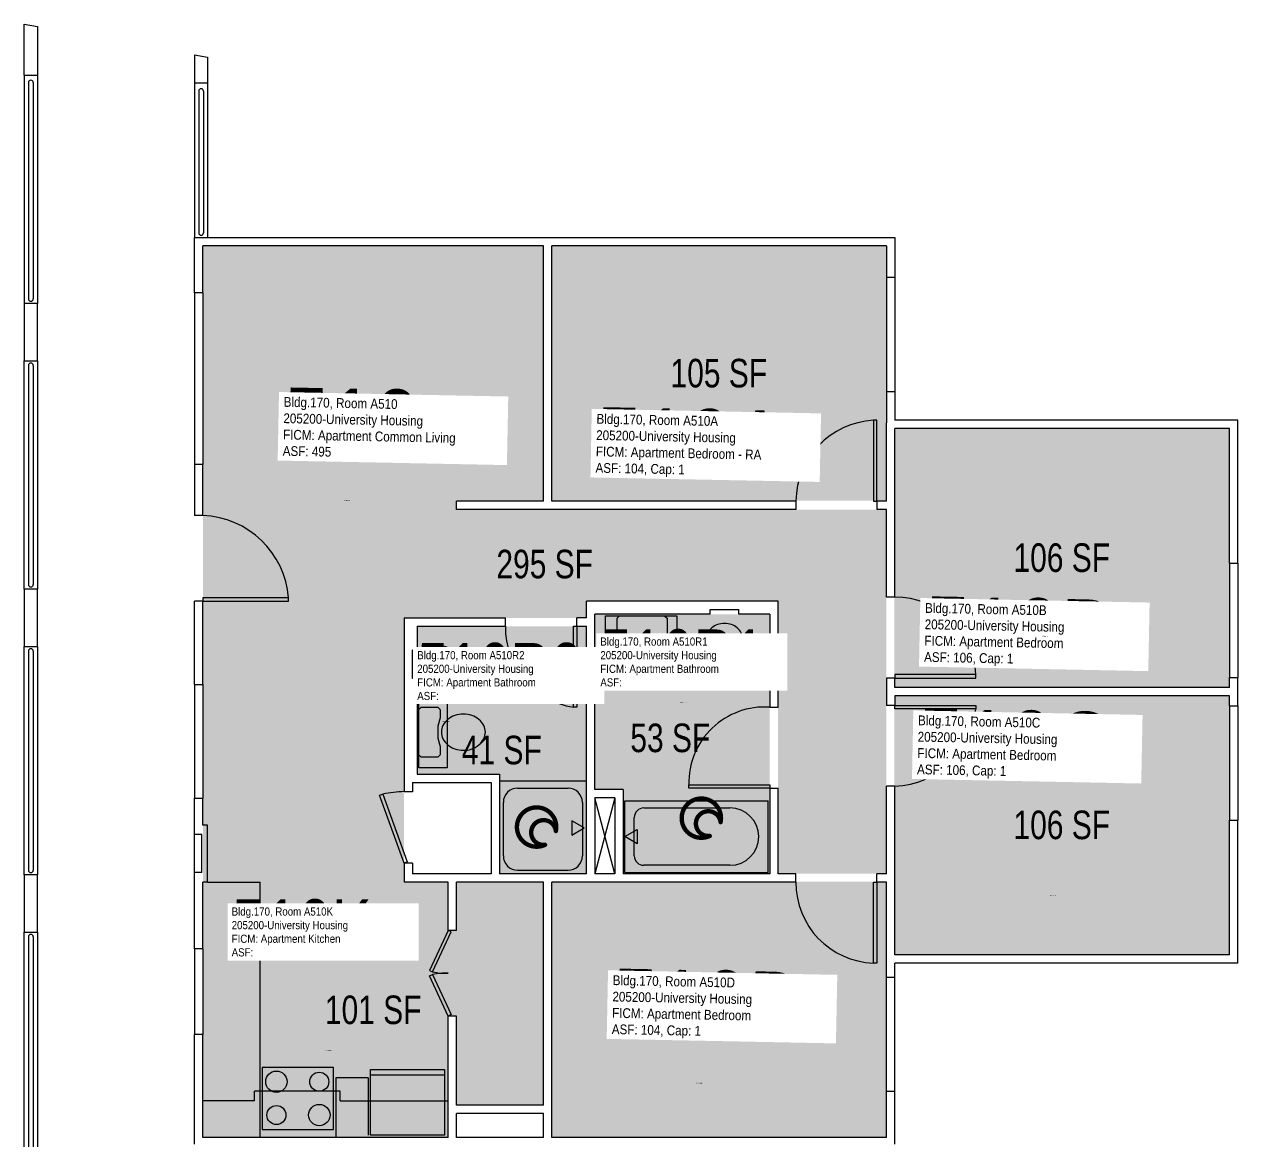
# Model space of a CAD drawing. Header units: inches. Extents: x -88 to 2438, y -52 to 1673.
# Drawn here: x 1904 to 2414, y 1204 to 1673 of the extents above; entities that cross this region are included whole.
import ezdxf
from ezdxf.enums import TextEntityAlignment as Align

# ---------------------------------------------------------------- set-up
doc = ezdxf.new("R2010")
doc.units = ezdxf.units.IN
doc.header["$LTSCALE"] = 10
doc.header["$MEASUREMENT"] = 0
doc.layers.get('0').update_dxf_attribs({"linetype": 'CONTINUOUS'})
for name, color, linetype in [('A-DOOR', 2, 'CONTINUOUS'), ('A-FLOR', 3, 'CONTINUOUS'), ('A-GLAZ', 1, 'CONTINUOUS'), ('A-IDEN-ICON', 4, 'CONTINUOUS'), ('A-IDEN-RNUM', 7, 'CONTINUOUS'), ('A-IDEN-SNUM', 4, 'CONTINUOUS'), ('A-IDEN-VNUM', 4, 'CONTINUOUS'), ('A-WALL', 5, 'CONTINUOUS'), ('AREA-TEXT', 3, 'CONTINUOUS'), ('Rooms-Category-Color', 7, 'CONTINUOUS'), ('Rooms-College-Color', 7, 'CONTINUOUS'), ('Rooms-Department-Color', 7, 'CONTINUOUS'), ('Rooms-Division-Color', 7, 'CONTINUOUS'), ('Rooms-Information', 7, 'CONTINUOUS')]:
    doc.layers.add(name, color=color, linetype=linetype)
doc.styles.add('CP_AREA', font='arial.ttf', dxfattribs={"height": 15})
doc.styles.add('CP_ROOMSNUMBER', font='arial.ttf', dxfattribs={"height": 1})
doc.styles.add('CP_ROOMVNUMBER', font='arial.ttf', dxfattribs={"width": 0.85, "height": 0.075})

# ---------------------------------------------------------------- blocks, each defined once
blk = doc.blocks.new('CPBATH')
at = {"color": 0, "linetype": 'ByBlock', "const_width": 0.0127}
for points in [[(0.0571, 0.0168, 0.861492), (-0.0551, 0, 1)], [(0.0571, 0.0168, 0.729002), (-0.0084, -0.0042, 1)], [(-0.0551, 0, 0.726902), (0.0487, -0.0337, 1)], [(-0.0084, -0.0042, 0.609468), (0.0487, -0.0337, 1)]]:
    blk.add_lwpolyline(points, format="xyb", dxfattribs=at)
at = {"color": 0, "linetype": 'ByBlock', "const_width": 0.00637}
for points in [[(0.0544, 0.0152, 1), (0.0599, 0.0184, 1)], [(0.0459, -0.0353, 1), (0.0515, -0.0321, 1)]]:
    blk.add_lwpolyline(points, format="xyb", close=True, dxfattribs=at)

msp = doc.modelspace()

# ---------------------------------------------------------------- hatches: boundary and pattern name
at = {"layer": 'Rooms-Category-Color', "true_color": 0x728ef3}
for points in [[(2266.17, 1316.13), (2266.17, 1469.13), (2085.67, 1469.13), (2085.67, 1472.63), (2122.17, 1472.63), (2122.17, 1579.88), (1979.17, 1579.88), (1979.17, 1312.63), (2063.67, 1312.63), (2063.67, 1423.63), (2140.17, 1423.63), (2140.17, 1430.63), (2220.67, 1430.63), (2220.67, 1316.13)], [(2125.54, 1580.06), (2125.54, 1472.81), (2266.04, 1472.81), (2266.04, 1580.06)], [(2269.54, 1503.31), (2269.54, 1394.56), (2410.04, 1394.56), (2410.04, 1503.31)], [(2217.17, 1316.13), (2217.17, 1425.13), (2143.67, 1425.13), (2143.67, 1351.5), (2155.67, 1351.5), (2155.67, 1316.13)], [(2140.17, 1420.13), (2140.17, 1316.13), (2103.67, 1316.13), (2103.67, 1358), (2069.17, 1358), (2069.17, 1420.13)], [(2269.54, 1391.06), (2269.54, 1282.31), (2410.04, 1282.31), (2410.04, 1391.06)], [(2082.17, 1312.63), (1979.17, 1312.63), (1979.17, 1205.38), (2082.17, 1205.38), (2082.17, 1256.38), (2085.67, 1256.38), (2085.67, 1218.88), (2122.17, 1218.88), (2122.17, 1312.63), (2085.67, 1312.63), (2085.67, 1292.38), (2082.17, 1292.38)], [(2125.54, 1312.81), (2125.54, 1205.56), (2266.04, 1205.56), (2266.04, 1312.81)]]:
    msp.add_hatch(color=171, dxfattribs=at).paths.add_polyline_path(points)
at = {"layer": 'Rooms-College-Color', "true_color": 0xadadad}
for points in [[(2266.17, 1316.13), (2266.17, 1469.13), (2085.67, 1469.13), (2085.67, 1472.63), (2122.17, 1472.63), (2122.17, 1579.88), (1979.17, 1579.88), (1979.17, 1312.63), (2063.67, 1312.63), (2063.67, 1423.63), (2140.17, 1423.63), (2140.17, 1430.63), (2220.67, 1430.63), (2220.67, 1316.13)], [(2125.54, 1580.06), (2125.54, 1472.81), (2266.04, 1472.81), (2266.04, 1580.06)], [(2269.54, 1503.31), (2269.54, 1394.56), (2410.04, 1394.56), (2410.04, 1503.31)], [(2217.17, 1316.13), (2217.17, 1425.13), (2143.67, 1425.13), (2143.67, 1351.5), (2155.67, 1351.5), (2155.67, 1316.13)], [(2140.17, 1420.13), (2140.17, 1316.13), (2103.67, 1316.13), (2103.67, 1358), (2069.17, 1358), (2069.17, 1420.13)], [(2269.54, 1391.06), (2269.54, 1282.31), (2410.04, 1282.31), (2410.04, 1391.06)], [(2082.17, 1312.63), (1979.17, 1312.63), (1979.17, 1205.38), (2082.17, 1205.38), (2082.17, 1256.38), (2085.67, 1256.38), (2085.67, 1218.88), (2122.17, 1218.88), (2122.17, 1312.63), (2085.67, 1312.63), (2085.67, 1292.38), (2082.17, 1292.38)], [(2125.54, 1312.81), (2125.54, 1205.56), (2266.04, 1205.56), (2266.04, 1312.81)]]:
    msp.add_hatch(color=253, dxfattribs=at).paths.add_polyline_path(points)
at = {"layer": 'Rooms-Department-Color', "true_color": 0x604aed}
for points in [[(2266.17, 1316.13), (2266.17, 1469.13), (2085.67, 1469.13), (2085.67, 1472.63), (2122.17, 1472.63), (2122.17, 1579.88), (1979.17, 1579.88), (1979.17, 1312.63), (2063.67, 1312.63), (2063.67, 1423.63), (2140.17, 1423.63), (2140.17, 1430.63), (2220.67, 1430.63), (2220.67, 1316.13)], [(2125.54, 1580.06), (2125.54, 1472.81), (2266.04, 1472.81), (2266.04, 1580.06)], [(2269.54, 1503.31), (2269.54, 1394.56), (2410.04, 1394.56), (2410.04, 1503.31)], [(2217.17, 1316.13), (2217.17, 1425.13), (2143.67, 1425.13), (2143.67, 1351.5), (2155.67, 1351.5), (2155.67, 1316.13)], [(2140.17, 1420.13), (2140.17, 1316.13), (2103.67, 1316.13), (2103.67, 1358), (2069.17, 1358), (2069.17, 1420.13)], [(2269.54, 1391.06), (2269.54, 1282.31), (2410.04, 1282.31), (2410.04, 1391.06)], [(2082.17, 1312.63), (1979.17, 1312.63), (1979.17, 1205.38), (2082.17, 1205.38), (2082.17, 1256.38), (2085.67, 1256.38), (2085.67, 1218.88), (2122.17, 1218.88), (2122.17, 1312.63), (2085.67, 1312.63), (2085.67, 1292.38), (2082.17, 1292.38)], [(2125.54, 1312.81), (2125.54, 1205.56), (2266.04, 1205.56), (2266.04, 1312.81)]]:
    msp.add_hatch(color=173, dxfattribs=at).paths.add_polyline_path(points)
at = {"layer": 'Rooms-Division-Color', "true_color": 0x604aed}
for points in [[(2266.17, 1316.13), (2266.17, 1469.13), (2085.67, 1469.13), (2085.67, 1472.63), (2122.17, 1472.63), (2122.17, 1579.88), (1979.17, 1579.88), (1979.17, 1312.63), (2063.67, 1312.63), (2063.67, 1423.63), (2140.17, 1423.63), (2140.17, 1430.63), (2220.67, 1430.63), (2220.67, 1316.13)], [(2125.54, 1580.06), (2125.54, 1472.81), (2266.04, 1472.81), (2266.04, 1580.06)], [(2269.54, 1503.31), (2269.54, 1394.56), (2410.04, 1394.56), (2410.04, 1503.31)], [(2217.17, 1316.13), (2217.17, 1425.13), (2143.67, 1425.13), (2143.67, 1351.5), (2155.67, 1351.5), (2155.67, 1316.13)], [(2140.17, 1420.13), (2140.17, 1316.13), (2103.67, 1316.13), (2103.67, 1358), (2069.17, 1358), (2069.17, 1420.13)], [(2269.54, 1391.06), (2269.54, 1282.31), (2410.04, 1282.31), (2410.04, 1391.06)], [(2082.17, 1312.63), (1979.17, 1312.63), (1979.17, 1205.38), (2082.17, 1205.38), (2082.17, 1256.38), (2085.67, 1256.38), (2085.67, 1218.88), (2122.17, 1218.88), (2122.17, 1312.63), (2085.67, 1312.63), (2085.67, 1292.38), (2082.17, 1292.38)], [(2125.54, 1312.81), (2125.54, 1205.56), (2266.04, 1205.56), (2266.04, 1312.81)]]:
    msp.add_hatch(color=173, dxfattribs=at).paths.add_polyline_path(points)

# ---------------------------------------------------------------- linework, layer by layer
for p, q in [((2148.17, 1412.5), (2148.17, 1424.5)), ((2148.17, 1424.5), (2178.17, 1424.5)), ((2153.05, 1423.5), (2154.05, 1424.5)), ((2153.05, 1416.68), (2153.05, 1423.5)), ((2154.05, 1424.5), (2173.05, 1424.5)), ((2173.05, 1424.5), (2174.05, 1423.5)), ((2174.05, 1423.5), (2174.05, 1416.5)), ((2178.17, 1424.5), (2178.17, 1412.5)), ((2160.99, 1416.49), (2157.55, 1415.5)), ((2165.99, 1416.5), (2161.1, 1416.5)), ((2169.55, 1415.5), (2166.1, 1416.49)), ((2174.05, 1416.5), (2173.17, 1415.63)), ((2178.17, 1412.5), (2148.17, 1412.5)), ((2154.05, 1415.5), (2153.17, 1416.38)), ((2157.55, 1415.5), (2154.05, 1415.5)), ((2172.87, 1415.5), (2169.55, 1415.5)), ((2069.77, 1360.63), (2069.77, 1390.63)), ((2069.77, 1390.63), (2081.77, 1390.63)), ((2069.77, 1385.13), (2070.77, 1386.13)), ((2070.77, 1386.13), (2077.77, 1386.13)), ((2077.77, 1386.13), (2078.65, 1385.25)), ((2081.77, 1390.63), (2081.77, 1360.63)), ((2069.77, 1366.13), (2069.77, 1385.13)), ((2078.77, 1381.63), (2077.77, 1378.13)), ((2078.77, 1384.96), (2078.77, 1381.63)), ((2077.77, 1378.13), (2077.77, 1373.19)), ((2077.79, 1373.07), (2078.77, 1369.63)), ((2070.77, 1365.13), (2069.77, 1366.13)), ((2078.77, 1366.13), (2077.77, 1365.13)), ((2078.77, 1369.63), (2078.77, 1366.13)), ((2081.77, 1360.63), (2069.77, 1360.63)), ((2077.77, 1365.13), (2070.77, 1365.13)), ((2140.17, 1355), (2103.67, 1355)), ((2111.33, 1352.13), (2132.51, 1352.13)), ((2105.33, 1323.63), (2105.33, 1346.13)), ((2138.51, 1346.13), (2138.51, 1323.63)), ((2156.3, 1346.75), (2216.55, 1346.75)), ((2156.3, 1316.75), (2156.3, 1346.75)), ((2216.55, 1316.75), (2216.55, 1346.75)), ((2164.33, 1343.8), (2200.48, 1343.8)), ((2134.08, 1338.38), (2134.08, 1332.38)), ((2139.27, 1335.38), (2134.08, 1338.38)), ((2134.08, 1332.38), (2139.27, 1335.38)), ((2160.31, 1323.72), (2160.31, 1339.79)), ((2156.3, 1331.75), (2161.49, 1334.75)), ((2161.49, 1328.75), (2156.3, 1331.75)), ((2161.49, 1334.75), (2161.49, 1328.75)), ((2200.48, 1319.7), (2164.33, 1319.7)), ((2111.33, 1317.63), (2132.51, 1317.63)), ((2156.3, 1316.75), (2216.55, 1316.75)), ((1981.17, 1312.63), (2003.17, 1312.63)), ((2003.17, 1205.38), (2003.17, 1312.63)), ((2004.04, 1234.79), (2004.04, 1208.79)), ((2034.04, 1234.79), (2004.04, 1234.79)), ((2034.04, 1208.79), (2034.04, 1234.79)), ((2049.55, 1233.88), (2080.55, 1233.88)), ((2049.55, 1206.38), (2049.55, 1233.88)), ((2080.55, 1233.88), (2080.55, 1206.38)), ((2035.04, 1230.38), (2035.04, 1205.38)), ((2048.55, 1230.38), (2035.04, 1230.38)), ((2048.55, 1230.38), (2048.55, 1206.38)), ((2049.55, 1231.63), (2080.55, 1231.63)), ((2036.8, 1224.79), (2000.8, 1224.79)), ((2000.8, 1220.79), (2000.8, 1224.79)), ((2036.8, 1220.79), (2036.8, 1224.79)), ((2000.8, 1220.79), (1979.17, 1220.79)), ((2036.8, 1220.79), (2082.17, 1220.79)), ((2004.04, 1208.79), (2034.04, 1208.79)), ((2080.55, 1206.38), (2049.55, 1206.38))]:
    msp.add_line(p, q)
for centre, radius in [((2010.04, 1228.79), 4.5), ((2028.04, 1228.79), 4), ((2010.04, 1214.79), 4), ((2028.04, 1214.79), 4.5)]:
    msp.add_circle(centre, radius)
for centre, radius, start, end in [((2153.46, 1416.68), 0.418, 180, 225), ((2161.1, 1416.09), 0.418, 90, 105.9454), ((2165.99, 1416.09), 0.418, 74.0546, 90), ((2195.99, 1414.9), 5.42, 153.8084, 180), ((2197.04, 1414.39), 6.59, 130.1009, 153.8084), ((2197.73, 1413.58), 7.65, 109.2294, 130.1009), ((2198.17, 1412.3), 9, 90, 109.2294), ((2198.17, 1412.3), 9, 70.7706, 90), ((2198.61, 1413.58), 7.65, 49.8991, 70.7706), ((2199.3, 1414.39), 6.59, 26.1916, 49.8991), ((2200.35, 1414.9), 5.42, 0, 26.1916), ((2079.4, 1406.31), 5.42, 90, 116.1916), ((2079.4, 1406.31), 5.42, 63.8084, 90), ((2165.37, 1406.34), 9.33, 140.5275, 161.1646), ((2164.26, 1407.25), 7.89, 116.7012, 140.5275), ((2163.55, 1408.67), 6.3, 90, 116.7012), ((2163.55, 1408.67), 6.3, 63.2988, 90), ((2162.83, 1407.25), 7.89, 39.4725, 63.2988), ((2161.72, 1406.34), 9.33, 18.8354, 39.4725), ((2172.87, 1415.92), 0.418, 270, 315), ((2195.99, 1414.9), 5.42, 180, 206.1916), ((2197.04, 1415.42), 6.59, 206.1916, 229.8991), ((2199.3, 1415.42), 6.59, 310.1009, 333.8084), ((2200.35, 1414.9), 5.42, 333.8084, 0), ((2082, 1404.13), 9, 160.7706, 180), ((2080.72, 1404.57), 7.65, 139.8991, 160.7706), ((2079.91, 1405.26), 6.59, 116.1916, 139.8991), ((2078.88, 1405.26), 6.59, 40.1009, 63.8084), ((2078.07, 1404.57), 7.65, 19.2294, 40.1009), ((2076.79, 1404.13), 9, 0, 19.2294), ((2167.12, 1405.74), 11.18, 161.1646, 180), ((2159.97, 1405.74), 11.18, 0, 18.8354), ((2197.73, 1416.23), 7.65, 229.8991, 250.7706), ((2198.17, 1417.51), 9, 250.7706, 270), ((2198.17, 1417.51), 9, 270, 289.2294), ((2198.61, 1416.23), 7.65, 289.2294, 310.1009), ((2082, 1404.13), 9, 180, 199.2294), ((2080.72, 1403.69), 7.65, 199.2294, 220.1009), ((2078.07, 1403.69), 7.65, 319.8991, 340.7706), ((2076.79, 1404.13), 9, 340.7706, 0), ((2164.47, 1405.18), 8.55, 176.2246, 198.8354), ((2166.08, 1405.72), 10.24, 198.8354, 219.4725), ((2161.72, 1405.14), 9.33, 320.5275, 341.1646), ((2159.97, 1405.74), 11.18, 341.1646, 0), ((2079.91, 1403), 6.59, 220.1009, 243.8084), ((2079.4, 1401.95), 5.42, 243.8084, 270), ((2079.4, 1401.95), 5.42, 270, 296.1916), ((2078.88, 1403), 6.59, 296.1916, 319.8991), ((2164.26, 1404.22), 7.89, 219.4725, 243.2988), ((2163.55, 1402.81), 6.3, 243.2988, 270), ((2163.55, 1402.81), 6.3, 270, 296.7012), ((2162.83, 1404.22), 7.89, 296.7012, 320.5275), ((2078.35, 1384.96), 0.418, 0, 45), ((2087.02, 1374.92), 7.89, 129.4725, 153.2988), ((2087.94, 1373.8), 9.33, 108.8354, 129.4725), ((2088.54, 1372.05), 11.18, 90, 108.8354), ((2088.54, 1372.05), 11.18, 71.1646, 90), ((2089.13, 1373.8), 9.33, 50.5275, 71.1646), ((2090.05, 1374.92), 7.89, 26.7012, 50.5275), ((2085.61, 1375.63), 6.3, 153.2988, 180), ((2091.47, 1375.63), 6.3, 0, 26.7012), ((2078.19, 1373.19), 0.418, 180, 195.9454), ((2085.61, 1375.63), 6.3, 180, 206.7012), ((2087.02, 1376.34), 7.89, 206.7012, 230.5275), ((2090.05, 1376.34), 7.89, 309.4725, 333.2988), ((2091.47, 1375.63), 6.3, 333.2988, 0), ((2087.94, 1377.46), 9.33, 230.5275, 251.1646), ((2088.54, 1379.21), 11.18, 251.1646, 270), ((2089.1, 1376.56), 8.55, 266.2246, 288.8354), ((2088.55, 1378.16), 10.24, 288.8354, 309.4725), ((2111.33, 1346.13), 6, 90, 180), ((2132.51, 1346.13), 6, 0, 90), ((2164.33, 1339.79), 4.02, 90, 180), ((2200.48, 1331.75), 12.05, 270, 90), ((2111.33, 1323.63), 6, 180, 270), ((2132.51, 1323.63), 6, 270, 0), ((2164.33, 1323.72), 4.02, 180, 270)]:
    msp.add_arc(centre, radius, start, end)
at = {"layer": 'A-DOOR'}
for p, q in [((2262.17, 1506.63), (2260.75, 1506.63)), ((2260.75, 1506.63), (2260.75, 1472.63)), ((2262.17, 1472.63), (2262.17, 1506.63)), ((2260.75, 1472.63), (2262.17, 1472.63)), ((1979.17, 1432.05), (1979.17, 1430.63)), ((2015.17, 1432.05), (1979.17, 1432.05)), ((2015.17, 1430.63), (2015.17, 1432.05)), ((1979.17, 1430.63), (2015.17, 1430.63)), ((2134.75, 1420.13), (2136.17, 1420.13)), ((2134.75, 1386.13), (2134.75, 1420.13)), ((2136.17, 1420.13), (2136.17, 1386.13)), ((2269.67, 1399.8), (2269.67, 1398.38)), ((2303.67, 1399.8), (2269.67, 1399.8)), ((2269.67, 1398.38), (2303.67, 1398.38)), ((2303.67, 1398.38), (2303.67, 1399.8)), ((2136.17, 1386.13), (2134.75, 1386.13)), ((2269.67, 1385.46), (2269.67, 1386.88)), ((2269.67, 1386.88), (2303.67, 1386.88)), ((2303.67, 1386.88), (2303.67, 1385.46)), ((2303.67, 1385.46), (2269.67, 1385.46)), ((2183.17, 1352.13), (2183.17, 1353.55)), ((2183.17, 1353.55), (2217.17, 1353.55)), ((2217.17, 1352.13), (2183.17, 1352.13)), ((2217.17, 1353.55), (2217.17, 1352.13)), ((2053.37, 1349.11), (2054.7, 1349.59)), ((2063.67, 1320.63), (2053.37, 1349.11)), ((2054.7, 1349.59), (2065, 1321.11)), ((2065, 1321.11), (2063.67, 1320.63)), ((2260.75, 1312.63), (2262.17, 1312.63)), ((2260.75, 1278.63), (2260.75, 1312.63)), ((2262.17, 1312.63), (2262.17, 1278.63)), ((2082.17, 1292.38), (2074.29, 1275.53)), ((2075.57, 1274.93), (2083.45, 1291.78)), ((2083.45, 1291.78), (2082.17, 1292.38)), ((2074.29, 1275.53), (2075.57, 1274.93)), ((2074.29, 1273.23), (2075.57, 1273.82)), ((2075.57, 1273.82), (2083.45, 1256.98)), ((2262.17, 1278.63), (2260.75, 1278.63)), ((2082.17, 1256.38), (2074.29, 1273.23)), ((2083.45, 1256.98), (2082.17, 1256.38))]:
    msp.add_line(p, q, dxfattribs=at)
for centre, radius, start, end in [((2262.55, 1472.29), 34.38, 92.9962, 179.4415), ((1977.69, 1429.06), 37.6, 4.5519, 87.7477), ((2269.72, 1398.4), 33.98, 2.3551, 90.0827), ((2140.02, 1419.57), 33.85, 179.0553, 261.0513), ((2215.05, 1354.32), 31.88, 86.1792, 181.3831), ((2268.35, 1388.29), 35.43, 272.1346, 355.4277), ((2064.59, 1304.09), 46.56, 91.1366, 102.2697), ((2261.94, 1312.37), 33.77, 179.5672, 267.995), ((2081, 1300.05), 25.7, 257.7951, 272.6003), ((2081, 1248.71), 25.7, 87.3997, 102.2049)]:
    msp.add_arc(centre, radius, start, end, dxfattribs=at)
at = {"layer": 'A-FLOR'}
for p, q in [((1905.92, 1648.51), (1905.92, 1557.65)), ((1907.92, 1648.51), (1907.92, 1557.65)), ((1977.42, 1644.89), (1977.42, 1585.38)), ((1979.42, 1644.89), (1979.42, 1585.38)), ((1905.92, 1529.65), (1905.92, 1437.65)), ((1907.92, 1529.65), (1907.92, 1437.65)), ((1905.92, 1409.65), (1905.92, 1317.65)), ((1907.92, 1409.65), (1907.92, 1317.65)), ((2152.17, 1316.12), (2143.67, 1348)), ((2152.17, 1348), (2143.67, 1316.13)), ((1905.92, 1289.65), (1905.92, 1197.65)), ((1907.92, 1289.65), (1907.92, 1197.65))]:
    msp.add_line(p, q, dxfattribs=at)
for centre, start, end in [((1906.92, 1648.51), 0, 180), ((1978.42, 1644.89), 0.0005, 180.0005), ((1978.42, 1585.38), 180, 0), ((1906.92, 1557.65), 180, 0), ((1906.92, 1529.65), 0, 180), ((1906.92, 1437.65), 180, 0), ((1906.92, 1409.65), 0, 180), ((1906.92, 1317.65), 180, 0), ((1906.92, 1289.65), 0, 180)]:
    msp.add_arc(centre, 1, start, end, dxfattribs=at)
at = {"layer": 'A-GLAZ'}
for p, q in [((2266.17, 1566.63), (2266.17, 1518.63)), ((2269.67, 1566.63), (2269.67, 1518.63)), ((1975.67, 1560.13), (1975.67, 1488.13)), ((1979.17, 1560.13), (1979.17, 1488.13)), ((2410.17, 1446.63), (2410.17, 1398.63)), ((2413.67, 1446.63), (2413.67, 1398.63)), ((1975.67, 1395.63), (1975.67, 1347.88)), ((1979.17, 1395.63), (1979.17, 1347.88)), ((2410.17, 1386.63), (2410.17, 1338.63)), ((2413.67, 1386.63), (2413.67, 1338.63)), ((1975.67, 1284.63), (1975.67, 1248.63)), ((1979.17, 1284.63), (1979.17, 1248.63)), ((2266.17, 1224.63), (2266.17, 1272.63)), ((2269.67, 1224.63), (2269.67, 1272.63))]:
    msp.add_line(p, q, dxfattribs=at)
at = {"layer": 'A-WALL'}
for p, q in [((1904.17, 1651.65), (1904.17, 1672.99)), ((1904.17, 1672.99), (1909.67, 1672.05)), ((1909.67, 1672.05), (1909.67, 1651.65)), ((1975.67, 1660.15), (1975.67, 1648.38)), ((1975.67, 1660.15), (1981.17, 1659.18)), ((1981.17, 1659.18), (1981.17, 1648.38)), ((1904.17, 1651.65), (1904.17, 1555.65)), ((1904.17, 1651.65), (1909.67, 1651.65)), ((1909.67, 1651.65), (1909.67, 1555.65)), ((1975.67, 1648.38), (1975.67, 1583.38)), ((1975.67, 1648.38), (1981.17, 1648.38)), ((1981.17, 1648.38), (1981.17, 1583.38)), ((1975.67, 1582.63), (1975.67, 1583.38)), ((1975.67, 1583.38), (2269.67, 1583.38)), ((1975.67, 1560.13), (1975.67, 1582.63)), ((1979.17, 1560.13), (1979.17, 1579.88)), ((2122.17, 1579.88), (1979.17, 1579.88)), ((2122.17, 1472.63), (2122.17, 1579.88)), ((2125.67, 1472.63), (2125.67, 1579.88)), ((2266.17, 1579.88), (2125.67, 1579.88)), ((2266.17, 1579.88), (2266.17, 1566.63)), ((2269.67, 1583.38), (2269.67, 1582.63)), ((2269.67, 1582.63), (2269.67, 1566.63)), ((2269.67, 1566.63), (2266.17, 1566.63)), ((1979.17, 1560.13), (1975.67, 1560.13)), ((1909.67, 1555.65), (1904.17, 1555.65)), ((1904.17, 1555.65), (1904.17, 1531.65)), ((1909.67, 1531.65), (1909.67, 1555.65)), ((1904.17, 1435.65), (1904.17, 1531.65)), ((1904.17, 1531.65), (1909.67, 1531.65)), ((1909.67, 1531.65), (1909.67, 1435.65)), ((2269.67, 1518.63), (2266.17, 1518.63)), ((2266.17, 1518.63), (2266.17, 1505.63)), ((2269.67, 1518.63), (2269.67, 1506.63)), ((2266.17, 1472.63), (2266.17, 1505.63)), ((2413.67, 1506.63), (2269.67, 1506.63)), ((2269.67, 1432.38), (2269.67, 1503.13)), ((2410.17, 1503.13), (2269.67, 1503.13)), ((2410.17, 1446.63), (2410.17, 1503.13)), ((2413.67, 1446.63), (2413.67, 1506.63)), ((1979.17, 1488.13), (1975.67, 1488.13)), ((1975.67, 1488.13), (1975.67, 1466.63)), ((1979.17, 1466.63), (1979.17, 1488.13)), ((2085.67, 1469.13), (2085.67, 1472.63)), ((2122.17, 1472.63), (2085.67, 1472.63)), ((2228.17, 1472.63), (2125.67, 1472.63)), ((2228.17, 1472.63), (2228.17, 1469.13)), ((2262.17, 1472.63), (2262.17, 1469.13)), ((2266.17, 1472.63), (2262.17, 1472.63)), ((2228.17, 1469.13), (2085.67, 1469.13)), ((2266.17, 1469.13), (2262.17, 1469.13)), ((2266.17, 1432.38), (2266.17, 1469.13)), ((1979.17, 1466.63), (1975.67, 1466.63)), ((2410.17, 1446.63), (2413.67, 1446.63)), ((1909.67, 1435.65), (1904.17, 1435.65)), ((1904.17, 1435.65), (1904.17, 1411.65)), ((1909.67, 1411.65), (1909.67, 1435.65)), ((2269.67, 1432.38), (2266.17, 1432.38)), ((1975.67, 1395.63), (1975.67, 1430.63)), ((1979.17, 1430.63), (1975.67, 1430.63)), ((1979.17, 1395.63), (1979.17, 1430.63)), ((2220.67, 1430.63), (2140.17, 1430.63)), ((2140.17, 1423.63), (2140.17, 1430.63)), ((2192.17, 1427.13), (2204.17, 1427.13)), ((2192.17, 1425.13), (2192.17, 1427.13)), ((2204.17, 1425.13), (2204.17, 1427.13)), ((2220.67, 1386.13), (2220.67, 1430.63)), ((2063.67, 1423.63), (2063.67, 1350.63)), ((2063.67, 1423.63), (2106.17, 1423.63)), ((2106.17, 1420.13), (2106.17, 1423.63)), ((2140.17, 1423.63), (2136.17, 1423.63)), ((2136.17, 1420.13), (2136.17, 1423.63)), ((2192.17, 1425.13), (2143.67, 1425.13)), ((2143.67, 1351.5), (2143.67, 1425.13)), ((2217.17, 1425.13), (2204.17, 1425.13)), ((2217.17, 1425.13), (2217.17, 1386.13)), ((2069.17, 1420.13), (2106.17, 1420.13)), ((2069.17, 1420.13), (2069.17, 1410.13)), ((2136.17, 1420.13), (2140.17, 1420.13)), ((2140.17, 1316.13), (2140.17, 1420.13)), ((1904.17, 1315.65), (1904.17, 1411.65)), ((1904.17, 1411.65), (1909.67, 1411.65)), ((1909.67, 1411.65), (1909.67, 1315.65)), ((2069.17, 1410.13), (2067.17, 1410.13)), ((2067.17, 1398.13), (2067.17, 1410.13)), ((2069.17, 1398.13), (2067.17, 1398.13)), ((2069.17, 1398.13), (2069.17, 1358)), ((2266.17, 1398.38), (2266.17, 1386.88)), ((2269.67, 1398.38), (2266.17, 1398.38)), ((2269.67, 1394.38), (2269.67, 1398.38)), ((2410.17, 1398.63), (2413.67, 1398.63)), ((2410.17, 1394.38), (2410.17, 1398.63)), ((2413.67, 1386.63), (2413.67, 1398.63)), ((1975.67, 1395.63), (1979.17, 1395.63)), ((2410.17, 1394.38), (2269.67, 1394.38)), ((2217.17, 1386.13), (2220.67, 1386.13)), ((2269.67, 1386.88), (2266.17, 1386.88)), ((2410.17, 1390.88), (2269.67, 1390.88)), ((2269.67, 1390.88), (2269.67, 1386.88)), ((2410.17, 1386.63), (2410.17, 1390.88)), ((2410.17, 1386.63), (2413.67, 1386.63)), ((2069.17, 1358), (2103.67, 1358)), ((2103.67, 1358), (2103.67, 1316.13)), ((2067.17, 1350.63), (2063.67, 1350.63)), ((2067.17, 1354.5), (2100.17, 1354.5)), ((2067.17, 1354.5), (2067.17, 1350.63)), ((2100.17, 1354.5), (2100.17, 1316.13)), ((2155.67, 1351.5), (2143.67, 1351.5)), ((2155.67, 1351.5), (2155.67, 1316.13)), ((2217.17, 1352.13), (2217.17, 1316.13)), ((2217.17, 1352.13), (2220.67, 1352.13)), ((2220.67, 1316.13), (2220.67, 1352.13)), ((2266.17, 1316.13), (2266.17, 1352.88)), ((2269.67, 1352.88), (2266.17, 1352.88)), ((2269.67, 1282.13), (2269.67, 1352.88)), ((1975.67, 1347.88), (1979.17, 1347.88)), ((1975.67, 1332.63), (1975.67, 1347.88)), ((1979.17, 1336.63), (1979.17, 1347.88)), ((2152.17, 1348), (2143.67, 1348)), ((2143.67, 1348), (2143.67, 1316.13)), ((2152.17, 1348), (2152.17, 1316.13)), ((1981.17, 1336.63), (1979.17, 1336.63)), ((1981.17, 1312.63), (1981.17, 1336.63)), ((2410.17, 1338.63), (2413.67, 1338.63)), ((2410.17, 1282.13), (2410.17, 1338.63)), ((2413.67, 1278.63), (2413.67, 1338.63)), ((1978.67, 1332.63), (1975.67, 1332.63)), ((1975.67, 1316.63), (1975.67, 1332.63)), ((1978.67, 1316.63), (1978.67, 1332.63)), ((2067.17, 1320.63), (2063.67, 1320.63)), ((2063.67, 1320.63), (2063.67, 1312.63)), ((2067.17, 1320.63), (2067.17, 1316.13)), ((1904.17, 1315.65), (1904.17, 1291.65)), ((1909.67, 1315.65), (1904.17, 1315.65)), ((1909.67, 1291.65), (1909.67, 1315.65)), ((1978.67, 1316.63), (1975.67, 1316.63)), ((1975.67, 1284.63), (1975.67, 1316.63)), ((2100.17, 1316.13), (2067.17, 1316.13)), ((2140.17, 1316.13), (2103.67, 1316.13)), ((2152.17, 1316.13), (2143.67, 1316.13)), ((2217.17, 1316.13), (2155.67, 1316.13)), ((2228.17, 1316.13), (2220.67, 1316.13)), ((2228.17, 1312.63), (2228.17, 1316.13)), ((2266.17, 1316.13), (2262.17, 1316.13)), ((2262.17, 1312.63), (2262.17, 1316.13)), ((1979.17, 1284.63), (1979.17, 1312.63)), ((1981.17, 1312.63), (1979.17, 1312.63)), ((2082.17, 1312.63), (2063.67, 1312.63)), ((2082.17, 1292.38), (2082.17, 1312.63)), ((2085.67, 1292.38), (2085.67, 1312.63)), ((2122.17, 1312.63), (2085.67, 1312.63)), ((2122.17, 1218.88), (2122.17, 1312.63)), ((2228.17, 1312.63), (2125.67, 1312.63)), ((2125.67, 1205.38), (2125.67, 1312.63)), ((2266.17, 1312.63), (2262.17, 1312.63)), ((2266.17, 1277.63), (2266.17, 1312.63)), ((1904.17, 1195.65), (1904.17, 1291.65)), ((1904.17, 1291.65), (1909.67, 1291.65)), ((1909.67, 1291.65), (1909.67, 1195.65)), ((2085.67, 1292.38), (2082.17, 1292.38)), ((1979.17, 1284.63), (1975.67, 1284.63)), ((2410.17, 1282.13), (2269.67, 1282.13)), ((2266.17, 1272.63), (2266.17, 1277.63)), ((2413.67, 1278.63), (2269.67, 1278.63)), ((2269.67, 1272.63), (2269.67, 1278.63)), ((2269.67, 1272.63), (2266.17, 1272.63)), ((2082.17, 1205.38), (2082.17, 1256.38)), ((2085.67, 1256.38), (2082.17, 1256.38)), ((2085.67, 1218.88), (2085.67, 1256.38)), ((1975.67, 1202.63), (1975.67, 1248.63)), ((1979.17, 1248.63), (1975.67, 1248.63)), ((1979.17, 1205.38), (1979.17, 1248.63)), ((2269.67, 1224.63), (2266.17, 1224.63)), ((2266.17, 1205.38), (2266.17, 1224.63)), ((2269.67, 1202.63), (2269.67, 1224.63)), ((2122.17, 1218.88), (2085.67, 1218.88)), ((2085.67, 1205.38), (2085.67, 1215.38)), ((2122.17, 1215.38), (2085.67, 1215.38)), ((2122.17, 1205.38), (2122.17, 1215.38)), ((2082.17, 1205.38), (1979.17, 1205.38)), ((2122.17, 1205.38), (2085.67, 1205.38)), ((2266.17, 1205.38), (2125.67, 1205.38))]:
    msp.add_line(p, q, dxfattribs=at)

# ---------------------------------------------------------------- block references
at = {"layer": 'A-IDEN-ICON', "xscale": 144.0000000024036, "yscale": 144.0000000024036, "zscale": 144.0000000024036, "rotation": 331.2590816509103}
for p in [(2188.17, 1339.67), (2119, 1335.93)]:
    msp.add_blockref('CPBATH', p, dxfattribs=at)

# ---------------------------------------------------------------- texts
at = {"layer": 'A-IDEN-RNUM', "style": 'CP_ROOMSNUMBER'}
for s, rotation, p in [('0510-A0', 358.8673, (2187.47, 1500.57)), ('0510-00', 358.9, (2038.24, 1472.85)), ('0510-B0', 358.9, (2331.6, 1415.75)), ('0510-R1', 358.9, (2179.53, 1388)), ('0510-R2', 358.9, (2079.72, 1379.98)), ('0510-C0', 358.8673, (2334.77, 1306.8)), ('0510-K0', 358.9, (2030.38, 1241.8)), ('0510-D0', 358.9, (2186.14, 1228.08))]:
    msp.add_text(s, height=0.36, rotation=rotation, dxfattribs=at).set_placement(p)
at = {"layer": 'A-IDEN-SNUM', "style": 'CP_ROOMSNUMBER'}
for s, rotation, p in [('1700A510A0', 358.8673, (2187.47, 1500.57)), ('1700A51000', 358.9, (2038.24, 1472.85)), ('1700A510B0', 358.9, (2331.6, 1415.75)), ('1700A510R1', 358.9, (2179.53, 1388)), ('1700A510R2', 358.9, (2079.72, 1379.98)), ('1700A510C0', 358.8673, (2334.77, 1306.8)), ('1700A510K0', 358.9, (2030.38, 1241.8)), ('1700A510D0', 358.9, (2186.14, 1228.08))]:
    msp.add_text(s, height=0.36, rotation=rotation, dxfattribs=at).set_placement(p)
at = {"layer": 'A-IDEN-VNUM', "style": 'CP_ROOMVNUMBER', "width": 0.85}
for s, rotation, p in [('510', 358.8673, (2012.66, 1491.68)), ('510A', 358.8713, (2143.97, 1483.41)), ('510B', 358.8673, (2281.92, 1403.95)), ('510C', 358.8673, (2278.97, 1356.74)), ('510D', 358.8673, (2150.79, 1247.57))]:
    msp.add_text(s, height=28.8, rotation=rotation, dxfattribs=at).set_placement(p)
at = {"layer": 'A-IDEN-VNUM', "style": 'CP_ROOMVNUMBER'}
for s, width, p in [('510R1', 0.7, (2146.05, 1394.78)), ('510R2', 0.7, (2069.17, 1389.07)), ('510K', 0.75, (1991.26, 1281.38, 0))]:
    msp.add_text(s, height=24, dxfattribs=dict(at, width=width)).set_placement(p)
at = {"layer": 'AREA-TEXT', "style": 'CP_AREA', "width": 0.75}
for s, p in [('105 SF', (2195.79, 1526.44)), ('295 SF', (2122.67, 1446.25)), ('106 SF', (2339.79, 1448.94)), ('53 SF', (2175.41, 1373.24)), ('41 SF', (2104.67, 1368.13)), ('106 SF', (2339.79, 1336.69)), ('101 SF', (2050.67, 1259)), ('105 SF', (2195.79, 1259.19))]:
    msp.add_text(s, height=12, dxfattribs=at).set_placement(p, align=Align.MIDDLE_CENTER)

# ---------------------------------------------------------------- next in the draw order: texts
at = {"layer": 'Rooms-Information', "width": 92.16, "attachment_point": 7, "style": 'CP_ROOMVNUMBER', "bg_fill": 3, "box_fill_scale": 1.5, "bg_fill_color": 256, "bg_fill_true_color": 13158600, "bg_fill_transparency": 0}
for s, insert, char_height, rotation in [('Bldg.170, Room A510^M^J205200-University Housing^M^JFICM: Apartment Common Living^M^JASF: 495', (2012.66, 1491.68), 4.1143, 358.8673), ('Bldg.170, Room A510A^M^J205200-University Housing^M^JFICM: Apartment Bedroom - RA^M^JASF: 104, Cap: 1', (2143.97, 1483.41), 4.11429, 358.8713), ('Bldg.170, Room A510B^M^J205200-University Housing^M^JFICM: Apartment Bedroom^M^JASF: 106, Cap: 1', (2281.92, 1403.95), 4.1143, 358.8673), ('Bldg.170, Room A510C^M^J205200-University Housing^M^JFICM: Apartment Bedroom^M^JASF: 106, Cap: 1', (2278.97, 1356.74), 4.1143, 358.8673), ('Bldg.170, Room A510D^M^J205200-University Housing^M^JFICM: Apartment Bedroom^M^JASF: 104, Cap: 1', (2150.79, 1247.57), 4.1143, 358.8673)]:
    msp.add_mtext(s, dxfattribs=dict(at, insert=insert, char_height=char_height, rotation=rotation))
at = {"layer": 'Rooms-Information', "char_height": 3.4286, "width": 76.8, "attachment_point": 7, "style": 'CP_ROOMVNUMBER', "bg_fill": 3, "box_fill_scale": 1.5, "bg_fill_color": 256, "bg_fill_true_color": 13158600, "bg_fill_transparency": 0}
for s, insert in [('Bldg.170, Room A510R1^M^J205200-University Housing^M^JFICM: Apartment Bathroom^M^JASF: ', (2146.05, 1394.78)), ('Bldg.170, Room A510K^M^J205200-University Housing^M^JFICM: Apartment Kitchen^M^JASF: ', (1991.26, 1281.38, 0))]:
    msp.add_mtext(s, dxfattribs=dict(at, insert=insert))

# ---------------------------------------------------------------- next in the draw order: texts
at = {"layer": 'Rooms-Information', "insert": (2069.17, 1389.07), "char_height": 3.4286, "width": 76.8, "attachment_point": 7, "style": 'CP_ROOMVNUMBER', "bg_fill": 3, "box_fill_scale": 1.5, "bg_fill_color": 256, "bg_fill_true_color": 13158600, "bg_fill_transparency": 0}
msp.add_mtext('Bldg.170, Room A510R2^M^J205200-University Housing^M^JFICM: Apartment Bathroom^M^JASF: ', dxfattribs=at)

doc.saveas('drawing.dxf')
